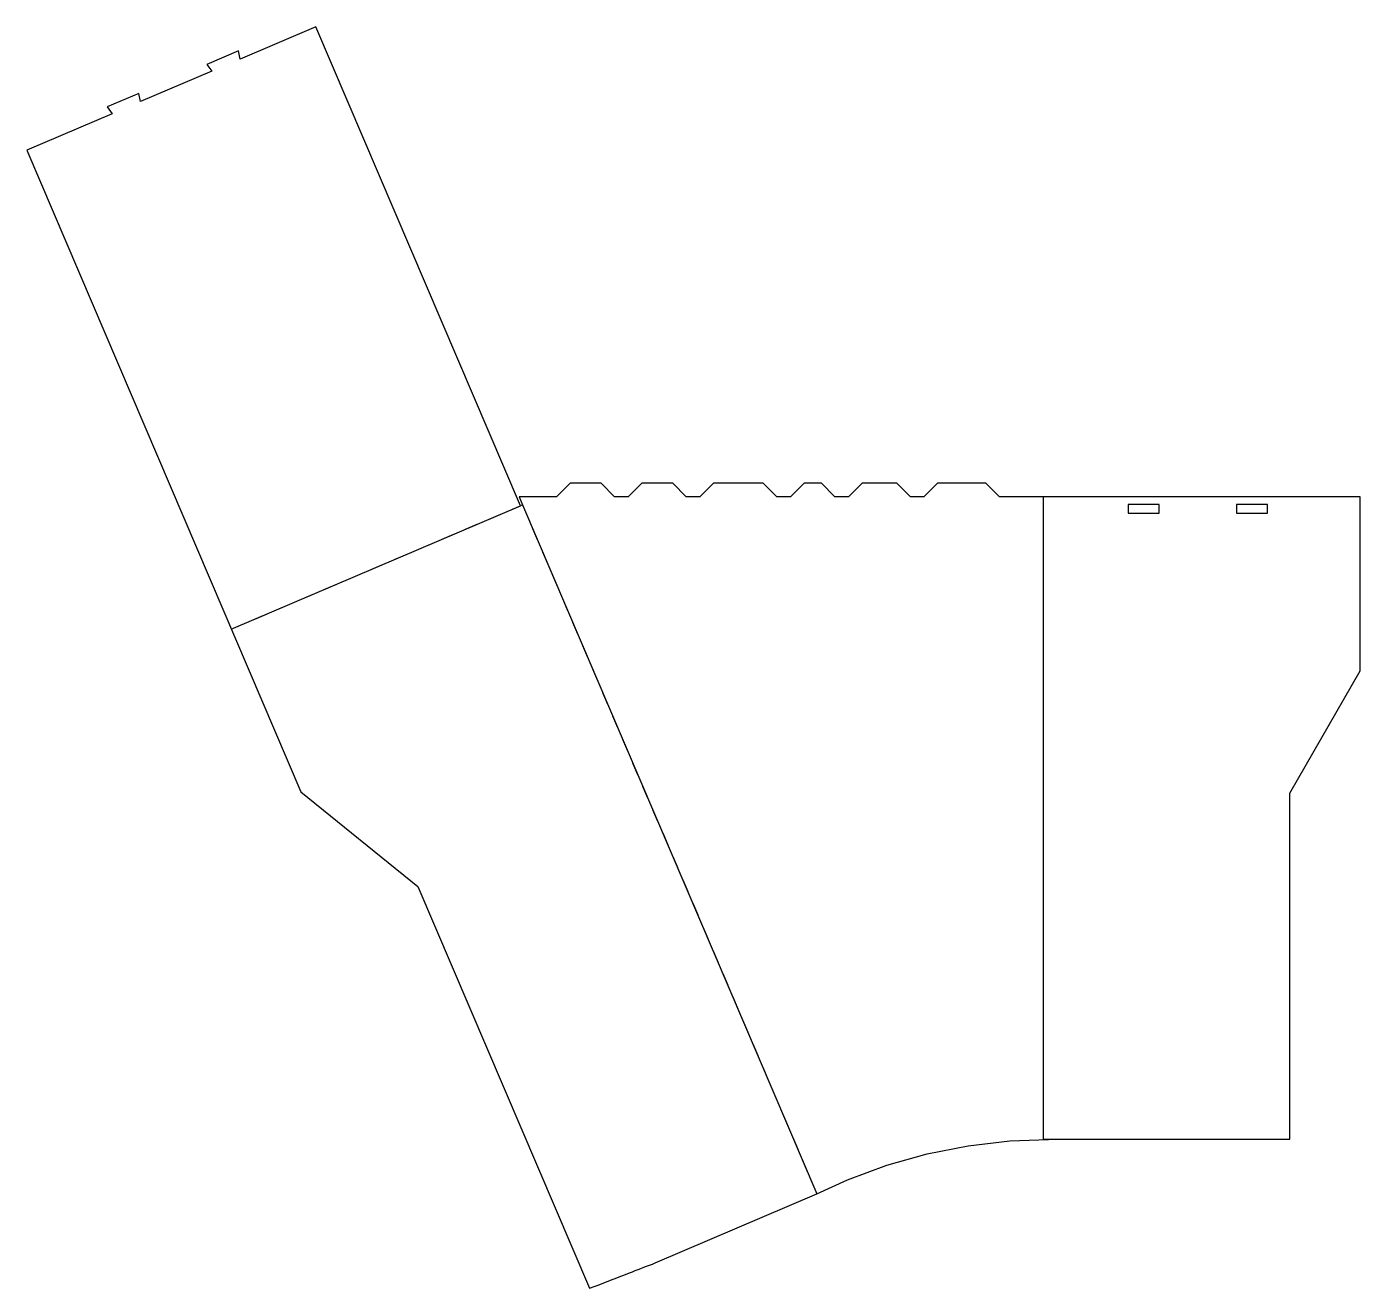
# Model space of a CAD drawing. Header units: metres. Extents: x 0 to 20.6, y 0 to 19.5.
import ezdxf

# ---------------------------------------------------------------- set-up
doc = ezdxf.new("R2010")
doc.units = ezdxf.units.M

msp = doc.modelspace()

# ---------------------------------------------------------------- linework, layer by layer
at = {"layer": 'CUT'}
for points in [[(0, 17.58588), (4.23408, 7.66965), (6.04391, 6.20872), (8.69494, 0), (8.78326, 0.03428), (8.82743, 0.05142), (8.91577, 0.08566), (8.95994, 0.10277), (9.0483, 0.13697), (9.09248, 0.15406), (9.18086, 0.18822), (9.22505, 0.20529), (9.31343, 0.2394), (9.35763, 0.25645), (9.40184, 0.27349), (9.44604, 0.29052), (9.49025, 0.30755), (9.53446, 0.32456), (9.57867, 0.34157), (9.62289, 0.35857), (9.66711, 0.37556), (9.71133, 0.39255), (12.2076, 1.45842), (12.20632, 1.46142), (12.68097, 1.67888), (13.28855, 1.90169), (13.91165, 2.07641), (14.54649, 2.20198), (15.18919, 2.27763), (15.78546, 2.30093), (15.71083, 2.30093), (15.71083, 2.3029), (19.51404, 2.3029), (19.51404, 7.6531), (20.6048, 9.54235), (20.6048, 12.23006), (15.03083, 12.23006), (14.82083, 12.44006), (14.07317, 12.44006), (13.86317, 12.23006), (13.65317, 12.23006), (13.44317, 12.44006), (12.90848, 12.44006), (12.69848, 12.23006), (12.48848, 12.23006), (12.27848, 12.44006), (12.01101, 12.44006), (11.80101, 12.23006), (11.59101, 12.23006), (11.38101, 12.44006), (10.61101, 12.44006), (10.40101, 12.23006), (10.19101, 12.23006), (9.98101, 12.44006), (9.50435, 12.44006), (9.29435, 12.23006), (9.08435, 12.23006), (8.87435, 12.44006), (8.39769, 12.44006), (8.18769, 12.23006), (7.60828, 12.23006), (7.66165, 12.10506), (7.63061, 12.0918), (4.46981, 19.49442), (3.29606, 18.99324), (3.27252, 19.11911), (2.78372, 18.9104), (2.85835, 18.80635), (1.75746, 18.33628), (1.73392, 18.46215), (1.24511, 18.25344), (1.31975, 18.14939), (0, 17.58588)], [(17.01866, 11.97612), (17.49898, 11.97612), (17.49898, 12.10899), (17.01866, 12.10899), (17.01866, 11.97612)], [(18.69165, 11.97612), (19.17197, 11.97612), (19.17197, 12.10899), (18.69165, 12.10899), (18.69165, 11.97612)]]:
    msp.add_lwpolyline(points, close=True, dxfattribs=at)
at = {"layer": 'SCORE'}
for p, q in [((15.71083, 12.14542), (15.71083, 12.23006)), ((7.14364, 11.88387), (7.32468, 11.96117)), ((7.50571, 12.03847), (7.63061, 12.0918)), ((7.66165, 12.10506), (7.73895, 11.92402)), ((6.78156, 11.72927), (6.9626, 11.80657)), ((15.71083, 11.75172), (15.71083, 11.94857)), ((6.41949, 11.57467), (6.60052, 11.65197)), ((7.81625, 11.74298), (7.89355, 11.56194)), ((15.71083, 11.35802), (15.71083, 11.55487)), ((5.69534, 11.26547), (5.87637, 11.34277)), ((6.05741, 11.42007), (6.23845, 11.49737)), ((7.97085, 11.3809), (8.04815, 11.19987)), ((5.33326, 11.11087), (5.5143, 11.18817)), ((15.71083, 10.96432), (15.71083, 11.16117)), ((4.97118, 10.95627), (5.15222, 11.03357)), ((8.12545, 11.01883), (8.20275, 10.83779)), ((4.24703, 10.64707), (4.42807, 10.72437)), ((4.60911, 10.80167), (4.79015, 10.87897)), ((15.71083, 10.57061), (15.71083, 10.76747)), ((3.88496, 10.49246), (4.06599, 10.56976)), ((8.28005, 10.65675), (8.35735, 10.47571)), ((3.52288, 10.33786), (3.70392, 10.41516)), ((15.71083, 10.17691), (15.71083, 10.37376)), ((3.1608, 10.18326), (3.34184, 10.26056)), ((8.43465, 10.29468), (8.51195, 10.11364)), ((8.58925, 9.9326), (8.66656, 9.75156)), ((15.71083, 9.78321), (15.71083, 9.98006)), ((8.74386, 9.57052), (8.82116, 9.38949)), ((15.71083, 9.38951), (15.71083, 9.58636)), ((8.89846, 9.20845), (8.97576, 9.02741)), ((15.71083, 8.99581), (15.71083, 9.19266)), ((9.05306, 8.84637), (9.13036, 8.66534)), ((15.71083, 8.60211), (15.71083, 8.79896)), ((9.20766, 8.4843), (9.28496, 8.30326)), ((15.71083, 8.20841), (15.71083, 8.40526)), ((9.36226, 8.12222), (9.43956, 7.94118)), ((15.71083, 7.81471), (15.71083, 8.01156)), ((9.51686, 7.76015), (9.59416, 7.57911)), ((15.71083, 7.42101), (15.71083, 7.61786)), ((9.67146, 7.39807), (9.74876, 7.21703)), ((15.71083, 7.02731), (15.71083, 7.22416)), ((9.82606, 7.03599), (9.90336, 6.85496)), ((15.71083, 6.63361), (15.71083, 6.83046)), ((9.98066, 6.67392), (10.05796, 6.49288)), ((15.71083, 6.23991), (15.71083, 6.43676)), ((10.13526, 6.31184), (10.21256, 6.1308)), ((15.71083, 5.84621), (15.71083, 6.04306)), ((10.28986, 5.94977), (10.36717, 5.76873)), ((10.44447, 5.58769), (10.52177, 5.40665)), ((15.71083, 5.4525), (15.71083, 5.64935)), ((10.59907, 5.22562), (10.67637, 5.04458)), ((15.71083, 5.0588), (15.71083, 5.25565)), ((10.75367, 4.86354), (10.83097, 4.6825)), ((15.71083, 4.6651), (15.71083, 4.86195)), ((10.90827, 4.50146), (10.98557, 4.32043)), ((15.71083, 4.2714), (15.71083, 4.46825)), ((11.06287, 4.13939), (11.14017, 3.95835)), ((15.71083, 3.8777), (15.71083, 4.07455)), ((11.21747, 3.77731), (11.29477, 3.59627)), ((15.71083, 3.484), (15.71083, 3.68085)), ((11.37207, 3.41524), (11.44937, 3.2342)), ((15.71083, 3.0903), (15.71083, 3.28715)), ((11.52667, 3.05316), (11.60397, 2.87212)), ((15.71083, 2.6966), (15.71083, 2.89345)), ((11.68127, 2.69109), (11.75857, 2.51005)), ((15.71083, 2.3029), (15.71083, 2.49975)), ((11.83587, 2.32901), (11.91317, 2.14797)), ((11.99047, 1.96693), (12.06778, 1.7859)), ((12.14508, 1.60486), (12.20632, 1.46142))]:
    msp.add_line(p, q, dxfattribs=at)
at = {"layer": 'SCORE2'}
for p, q in [((15.71083, 2.3029), (15.71083, 12.23006)), ((3.1608, 10.18326), (7.63061, 12.0918)), ((7.66165, 12.10506), (12.20632, 1.46142))]:
    msp.add_line(p, q, dxfattribs=at)

doc.saveas('drawing.dxf')
